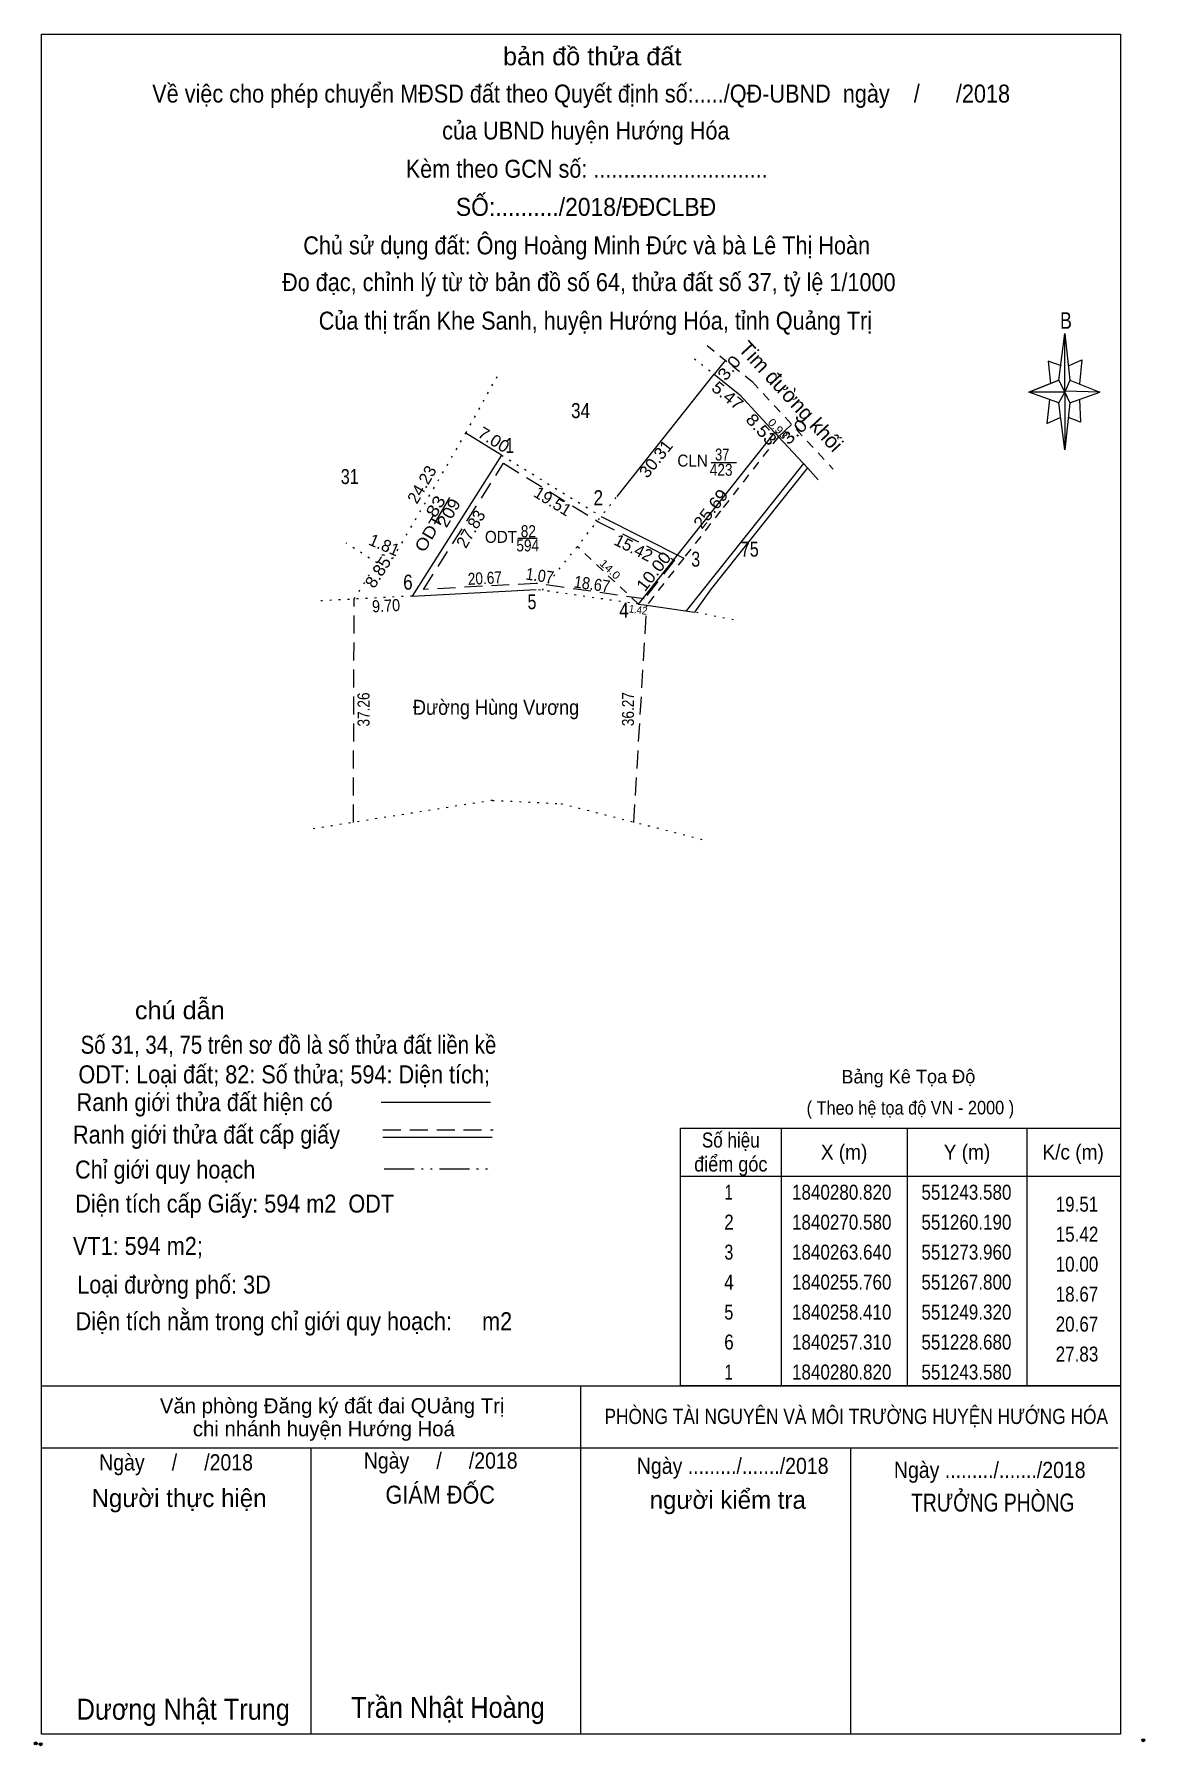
# Model space of a CAD drawing. Header units: metres. Extents: x 551166 to 551351, y 1840066 to 1840351.
import ezdxf
from ezdxf.enums import TextEntityAlignment as Align

# ---------------------------------------------------------------- set-up
doc = ezdxf.new("R2010")
doc.units = ezdxf.units.M
doc.header["$PDMODE"] = 32
doc.header["$PDSIZE"] = 0.5
for name, pattern in [('DASH_DOUBLE_DOT', [9.2, 5, -1.2, 0.3, -1.2, 0.3, -1.2]), ('DOTTED', [1.5, 0.3, -1.2]), ('MEDIUM_DASHED', [4.5, 3, -1.5]), ('SHORT_DASHED', [2.7, 1.5, -1.2])]:
    doc.linetypes.add(name, pattern=pattern)
for name, color, linetype, lineweight in [('1', 7, 'MEDIUM_DASHED', 13), ('10', 7, 'DOTTED', 13), ('28', 7, 'Continuous', 13), ('5', 7, 'Continuous', 13), ('6', 7, 'Continuous', 13), ('63', 7, 'Continuous', 13)]:
    doc.layers.add(name, color=color, linetype=linetype, lineweight=lineweight)
doc.layers.add('55', color=7, linetype='Continuous')

msp = doc.modelspace()

# ---------------------------------------------------------------- linework, layer by layer
at = {"layer": '1'}
msp.add_lwpolyline([(551243.9, 1840279.45), (551259.7, 1840269.71), (551272.42, 1840263.3), (551267.37, 1840256.83), (551249.36, 1840259.41), (551230.56, 1840258.41)], close=True, dxfattribs=at)
at = {"layer": '10'}
for p, q in [((551275.75, 1840296.89), (551279.06, 1840294.3)), ((551237.62, 1840284.49), (551242.96, 1840294.15)), ((551225.42, 1840263.55), (551237.62, 1840284.49)), ((551243.58, 1840280.82), (551260.19, 1840270.58)), ((551250.38, 1840258.26), (551262.84, 1840273.91)), ((551266.39, 1840255.96), (551249.32, 1840258.41)), ((551228.68, 1840257.31), (551212.51, 1840256.45)), ((551282.25, 1840253.33), (551275.78, 1840254.61)), ((551242.06, 1840223.22), (551211.72, 1840218.41)), ((551242.06, 1840223.22), (551249.52, 1840222.86)), ((551249.52, 1840222.86), (551253.33, 1840222.67)), ((551277.06, 1840216.66), (551253.33, 1840222.67))]:
    msp.add_line(p, q, dxfattribs=at)
at = {"layer": '10', "linetype": 'MEDIUM_DASHED'}
for p, q in [((551280.92, 1840296.65), (551279.06, 1840294.3)), ((551291.96, 1840285.93), (551289.76, 1840283.89)), ((551218.86, 1840219.54), (551218.99, 1840256.8)), ((551265.63, 1840219.55), (551267.8, 1840255.76))]:
    msp.add_line(p, q, dxfattribs=at)
at = {"layer": '10', "linetype": 'SHORT_DASHED'}
msp.add_line((551289.76, 1840283.89), (551280.11, 1840271.52), dxfattribs=at)
at = {"layer": '10', "linetype": 'Continuous'}
for p, q in [((551289.76, 1840283.89), (551294.58, 1840278.68)), ((551278.51, 1840279.59), (551282.76, 1840279.59)), ((551294.58, 1840278.68), (551296.41, 1840276.7)), ((551246.27, 1840266.94), (551249.49, 1840266.94)), ((551267.8, 1840255.76), (551275.78, 1840254.61))]:
    msp.add_line(p, q, dxfattribs=at)
at = {"layer": '10', "linetype": 'SHORT_DASHED'}
msp.add_lwpolyline([(551277.89, 1840299.09), (551285.37, 1840293.08), (551298.86, 1840278.47)], dxfattribs=at)
at = {"layer": '10', "linetype": 'Continuous'}
msp.add_lwpolyline([(551279.06, 1840294.3), (551283.32, 1840290.87), (551289.1, 1840284.6)], dxfattribs=at)
at = {"layer": '10'}
for points in [[(551218.99, 1840256.8), (551222.81, 1840262.83), (551217.63, 1840266.13)], [(551222.81, 1840262.83), (551223.75, 1840264.26), (551225.42, 1840263.55)]]:
    msp.add_lwpolyline(points, dxfattribs=at)
at = {"layer": '28'}
for p, q in [((551262.84, 1840273.91), (551279.06, 1840294.3)), ((551243.58, 1840280.82), (551237.62, 1840284.49)), ((551266.39, 1840255.96), (551289.13, 1840284.57)), ((551289.13, 1840284.57), (551289.76, 1840283.89)), ((551243.58, 1840280.82), (551228.68, 1840257.31)), ((551293.92, 1840279.39), (551274.37, 1840254.81)), ((551234.87, 1840273.75), (551232.32, 1840269.35)), ((551260.19, 1840270.58), (551273.96, 1840263.64)), ((551228.68, 1840257.31), (551249.32, 1840258.41)), ((551266.39, 1840255.96), (551267.8, 1840255.76))]:
    msp.add_line(p, q, dxfattribs=at)
at = {"layer": '28', "linetype": 'SHORT_DASHED'}
for p, q in [((551280.11, 1840271.52), (551273.96, 1840263.64)), ((551266.39, 1840255.96), (551256.21, 1840265.58)), ((551273.96, 1840263.64), (551267.8, 1840255.76))]:
    msp.add_line(p, q, dxfattribs=at)
at = {"layer": '28'}
msp.add_lwpolyline([(551294.58, 1840278.68), (551278.55, 1840258.52), (551275.78, 1840254.61)], dxfattribs=at)
at = {"layer": '5'}
for p, q in [((551336.55, 1840293.31), (551337.55, 1840301.11)), ((551338.35, 1840293.31), (551343.35, 1840291.31)), ((551336.55, 1840289.51), (551331.55, 1840291.31)), ((551338.35, 1840289.51), (551337.55, 1840281.71)), ((551339.95, 1840290.11), (551340.15, 1840286.31)), ((551340.15, 1840286.31), (551338.15, 1840287.11)), ((551256.81, 1840067.43), (551256.81, 1840125.55)), ((551166.81, 1840115.23), (551211.81, 1840115.23)), ((551211.81, 1840115.23), (551256.81, 1840115.23)), ((551211.81, 1840067.43), (551211.81, 1840115.23)), ((551256.81, 1840115.23), (551301.81, 1840115.23)), ((551300.68, 1840115.23), (551346.41, 1840115.23)), ((551301.81, 1840067.43), (551301.81, 1840115.23)), ((551301.81, 1840115.23), (551346.41, 1840115.23))]:
    msp.add_line(p, q, dxfattribs=at)
for points in [[(551166.81, 1840351.03), (551346.81, 1840351.03), (551346.81, 1840067.43), (551166.81, 1840067.43)], [(551337.55, 1840301.11), (551338.35, 1840293.31), (551337.55, 1840291.31)], [(551337.55, 1840291.31), (551331.55, 1840291.31), (551336.55, 1840293.31), (551338.35, 1840289.51), (551343.35, 1840291.31), (551337.55, 1840291.51)], [(551337.55, 1840291.31), (551337.55, 1840281.71), (551336.55, 1840289.51)]]:
    msp.add_lwpolyline(points, close=True, dxfattribs=at)
for points in [[(551336.95, 1840295.71), (551334.75, 1840296.51), (551335.15, 1840292.71)], [(551338.15, 1840295.71), (551340.35, 1840296.71), (551339.95, 1840292.71)], [(551337.55, 1840291.31), (551336.55, 1840293.31), (551331.55, 1840291.31)], [(551334.95, 1840290.11), (551334.55, 1840286.11), (551336.75, 1840287.11)], [(551337.55, 1840291.31), (551338.35, 1840289.51), (551343.35, 1840291.31)], [(551346.81, 1840067.43), (551166.81, 1840067.43), (551166.81, 1840115.23)]]:
    msp.add_lwpolyline(points, dxfattribs=at)
for p in [(551165.87, 1840065.89), (551166.67, 1840065.75)]:
    msp.add_point(p, dxfattribs=at)
at = {"layer": '6'}
for p, q in [((551223.47, 1840172.87), (551241.75, 1840172.87)), ((551223.75, 1840167.01), (551242.03, 1840167.01))]:
    msp.add_line(p, q, dxfattribs=at)
at = {"layer": '6', "linetype": 'MEDIUM_DASHED'}
msp.add_line((551223.75, 1840168.25), (551242.15, 1840168.25), dxfattribs=at)
at = {"layer": '6'}
msp.add_lwpolyline([(551166.81, 1840125.55), (551256.81, 1840125.55), (551346.81, 1840125.55)], dxfattribs=at)
msp.add_point((551350.61, 1840066.43), dxfattribs=at)
at = {"layer": '63'}
for p, q in [((551290.21, 1840168.55), (551290.21, 1840125.55)), ((551311.21, 1840168.55), (551311.21, 1840125.55)), ((551331.21, 1840168.55), (551331.21, 1840125.55)), ((551273.41, 1840160.55), (551346.81, 1840160.55))]:
    msp.add_line(p, q, dxfattribs=at)
at = {"layer": '63', "linetype": 'DASH_DOUBLE_DOT'}
msp.add_line((551224.01, 1840161.75), (551242.41, 1840161.75), dxfattribs=at)
at = {"layer": '63'}
msp.add_lwpolyline([(551273.41, 1840168.55), (551346.81, 1840168.55), (551346.81, 1840125.55), (551273.41, 1840125.55)], close=True, dxfattribs=at)

# ---------------------------------------------------------------- texts
at = {"layer": '10'}
for s, height, rotation, p in [('Tim đường khối ', 2.5, 312.722, (551291.242, 1840289.428)), ('24.23', 2, 59.774, (551231.138, 1840275.417)), ('19.51', 2, 328.354, (551251.585, 1840272.269)), ('27.83', 2, 59.774, (551239.298, 1840267.997)), ('1.81', 2, 336.967, (551223.634, 1840264.905))]:
    msp.add_text(s, height=height, rotation=rotation, dxfattribs=at).set_placement(p, align=Align.CENTER)
for s, rotation, width, p in [('3.0', 51.639, 1.15, (551282.314, 1840294.744)), ('5.47', 321.16, 1.1, (551280.653, 1840289.956)), ('8.53', 312.729, 1.15, (551286.177, 1840284.429)), ('3.0', 43.055, 1.25, (551293.087, 1840283.976)), ('7.00', 328.354, 1.05, (551241.75, 1840282.546)), ('30.31', 51.497, 1.05, (551270.087, 1840279.572)), ('83', 59.774, 1.2, (551233.444, 1840271.772)), ('209', 59.774, 1.1, (551235.614, 1840270.682)), ('25.69', 52.022, 1.1, (551279.25, 1840271.235)), ('ODT', 59.774, 1.15, (551232.324, 1840267.247)), ('8.85', 57.459, 1.05, (551223.8, 1840260.737)), ('10.00', 52.022, 1.1, (551269.728, 1840260.805)), ('20.67', 3.039, 0.85, (551240.837, 1840259.305)), ('1.07', 351.827, 0.9, (551249.818, 1840259.734)), ('18.67', 351.827, 0.9, (551258.523, 1840258.322)), ('37.26', 90, 0.85, (551221.55, 1840238.38)), ('36.27', 90, 0.85, (551265.66, 1840238.44))]:
    msp.add_text(s, height=2, rotation=rotation, dxfattribs=dict(at, width=width)).set_placement(p, align=Align.CENTER)
for s, height, width, p in [('34', 2.5, 0.85, (551256.745, 1840286.99)), ('CLN', 2, 0.95, (551275.435, 1840278.9)), ('37', 2, 0.8, (551280.375, 1840279.91)), (' 31', 2.5, 0.8, (551217.875, 1840275.99)), ('423', 2, 0.85, (551280.2, 1840277.37)), ('ODT', 2, 0.95, (551243.475, 1840266.18)), ('594', 2, 0.85, (551247.935, 1840264.75)), ('82', 2, 0.85, (551248.045, 1840267.12)), ('75', 2.5, 0.8, (551284.98, 1840263.88)), ('Đường Hùng Vương', 2.5, 0.9, (551242.655, 1840237.49))]:
    msp.add_text(s, height=height, dxfattribs=dict(at, width=width)).set_placement(p, align=Align.CENTER)
at = {"layer": '28'}
for s, height, rotation, width, p in [('0.93', 1.3, 312.814, 1.15, (551289.199, 1840284.772)), ('14.0', 1.3, 316.62, 1.15, (551261.239, 1840261.284)), ('9.70', 2, 3.048, 0.9, (551224.357, 1840254.702)), ('1.42', 1.3, 351.927, 0.9, (551266.259, 1840254.372))]:
    msp.add_text(s, height=height, rotation=rotation, dxfattribs=dict(at, width=width)).set_placement(p, align=Align.CENTER)
msp.add_text('15.42', height=2, rotation=333.252, dxfattribs=at).set_placement((551265.14, 1840264.458), align=Align.CENTER)
at = {"layer": '5'}
for s, height, width, p in [('bản đồ thửa đất', 3, 1.05, (551258.69, 1840345.85)), ('Về việc cho phép chuyển MĐSD đất theo Quyết định số:...../QĐ-UBND  ngày    /      /2018', 3, 0.9, (551256.845, 1840339.63)), ('của UBND huyện Hướng Hóa', 3, 0.9, (551257.63, 1840333.47)), ('Kèm theo GCN số: .............................', 3, 0.9, (551257.785, 1840327.09)), ('SỐ:........../2018/ĐĐCLBĐ', 3, 0.95, (551257.665, 1840320.73)), ('Chủ sử dụng đất: Ông Hoàng Minh Đức và bà Lê Thị Hoàn', 3, 0.9, (551257.77, 1840314.31)), ('Đo đạc, chỉnh lý từ tờ bản đồ số 64, thửa đất số 37, tỷ lệ 1/1000 ', 3, 0.9, (551258.63, 1840308.17)), ('Của thị trấn Khe Sanh, huyện Hướng Hóa, tỉnh Quảng Trị', 3, 0.9, (551259.22, 1840301.75)), ('B', 2.755, 0.8, (551337.715, 1840301.89)), ('Ngày     /     /2018', 2.7, 0.9, (551189.28, 1840111.43)), ('Ngày     /     /2018', 2.7, 0.9, (551233.42, 1840111.73)), ('Ngày ........./......./2018', 2.7, 0.9, (551282.125, 1840110.85)), ('Ngày ........./......./2018', 2.7, 0.9, (551325.005, 1840110.17)), ('GIÁM ĐỐC', 3, 0.9, (551233.34, 1840105.89)), ('TRƯỞNG PHÒNG', 3, 0.8, (551325.51, 1840104.57)), ('Dương Nhật Trung', 3.5, 0.9, (551190.48, 1840069.85)), ('Trần Nhật Hoàng', 3.5, 0.9, (551234.62, 1840070.15))]:
    msp.add_text(s, height=height, dxfattribs=dict(at, width=width)).set_placement(p, align=Align.CENTER)
for s, p in [('Người thực hiện', (551189.775, 1840105.33)), ('người kiểm tra', (551281.305, 1840105.03))]:
    msp.add_text(s, height=3, dxfattribs=at).set_placement(p, align=Align.CENTER)
at = {"layer": '55'}
msp.add_text('Bảng Kê Tọa Độ', height=2.26, rotation=0.127, dxfattribs=at).set_placement((551311.428, 1840176.017), align=Align.CENTER)
at = {"layer": '55', "width": 0.9}
msp.add_text('( Theo hệ tọa độ VN - 2000 )', height=2.26, rotation=0.127, dxfattribs=at).set_placement((551311.768, 1840170.808), align=Align.CENTER)
at = {"layer": '6'}
for s, width, p in [('chú dẫn', 1.05, (551182.41, 1840186.71)), ('Số 31, 34, 75 trên sơ đồ là số thửa đất liền kề', 0.85, (551173.35, 1840180.95)), ('ODT: Loại đất; 82: Số thửa; 594: Diện tích;', 0.9, (551172.99, 1840176.01)), ('Ranh giới thửa đất hiện có ', 0.9, (551172.69, 1840171.37)), ('Ranh giới thửa đất cấp giấy', 0.9, (551172.09, 1840165.97)), ('Chỉ giới quy hoạch', 0.9, (551172.43, 1840160.13)), ('Diện tích cấp Giấy: 594 m2  ODT', 0.9, (551172.47, 1840154.45)), ('VT1: 594 m2;', 0.9, (551172.07, 1840147.39)), ('Loại đường phố: 3D', 0.9, (551172.79, 1840140.95)), ('Diện tích nằm trong chỉ giới quy hoạch:     m2', 0.9, (551172.53, 1840134.83))]:
    msp.add_text(s, height=3, dxfattribs=dict(at, width=width)).set_placement(p)
for s, p in [(' Văn phòng Đăng ký đất đai QUảng Trị', (551214.84, 1840120.95)), ('chi nhánh huyện Hướng Hoá', (551213.93, 1840117.13))]:
    msp.add_text(s, height=2.535, dxfattribs=at).set_placement(p, align=Align.CENTER)
at = {"layer": '6', "width": 0.85}
msp.add_text('PHÒNG TÀI NGUYÊN VÀ MÔI TRƯỜNG HUYỆN HƯỚNG HÓA', height=2.54, dxfattribs=at).set_placement((551302.735, 1840119.18), align=Align.CENTER)
at = {"layer": '63'}
for s, width, p in [(' 1', 0.75, (551245.63, 1840281.19)), (' 2', 0.85, (551260.5, 1840272.46)), (' 3', 0.8, (551276.7, 1840262.21)), (' 6', 0.85, (551228.74, 1840258.37)), (' 5', 0.8, (551249.39, 1840255.11)), (' 4', 0.85, (551264.78, 1840253.7)), ('19.51', 0.85, (551343.11, 1840154.6)), ('15.42', 0.85, (551343.11, 1840149.6)), ('10.00', 0.85, (551343.11, 1840144.6)), ('18.67', 0.85, (551343.11, 1840139.6)), ('20.67', 0.85, (551343.11, 1840134.6)), ('27.83', 0.85, (551343.11, 1840129.6))]:
    msp.add_text(s, height=2.5, dxfattribs=dict(at, width=width)).set_placement(p, align=Align.RIGHT)
for s, width, p in [('Số hiệu', 0.85, (551281.81, 1840165.3)), ('điểm góc', 0.9, (551281.81, 1840161.3)), ('X (m)', 0.95, (551300.71, 1840163.3)), ('Y (m)', 0.95, (551321.205, 1840163.3)), ('K/c (m)', 0.95, (551338.91, 1840163.3)), (' 1', 0.75, (551281.105, 1840156.6)), ('1840280.820', 0.85, (551300.31, 1840156.6)), ('551243.580', 0.85, (551321.115, 1840156.6)), (' 2', 0.85, (551281.11, 1840151.6)), ('1840270.580', 0.85, (551300.31, 1840151.6)), ('551260.190', 0.85, (551321.115, 1840151.6)), (' 3', 0.8, (551281.11, 1840146.6)), ('1840263.640', 0.85, (551300.31, 1840146.6)), ('551273.960', 0.85, (551321.115, 1840146.6)), (' 4', 0.85, (551281.105, 1840141.6)), ('1840255.760', 0.85, (551300.31, 1840141.6)), ('551267.800', 0.85, (551321.115, 1840141.6)), (' 5', 0.8, (551281.11, 1840136.6)), ('1840258.410', 0.85, (551300.31, 1840136.6)), ('551249.320', 0.85, (551321.115, 1840136.6)), (' 6', 0.85, (551281.11, 1840131.6)), ('1840257.310', 0.85, (551300.31, 1840131.6)), ('551228.680', 0.85, (551321.115, 1840131.6)), (' 1', 0.75, (551281.105, 1840126.6)), ('1840280.820', 0.85, (551300.31, 1840126.6)), ('551243.580', 0.85, (551321.115, 1840126.6))]:
    msp.add_text(s, height=2.5, dxfattribs=dict(at, width=width)).set_placement(p, align=Align.CENTER)

doc.saveas('drawing.dxf')
